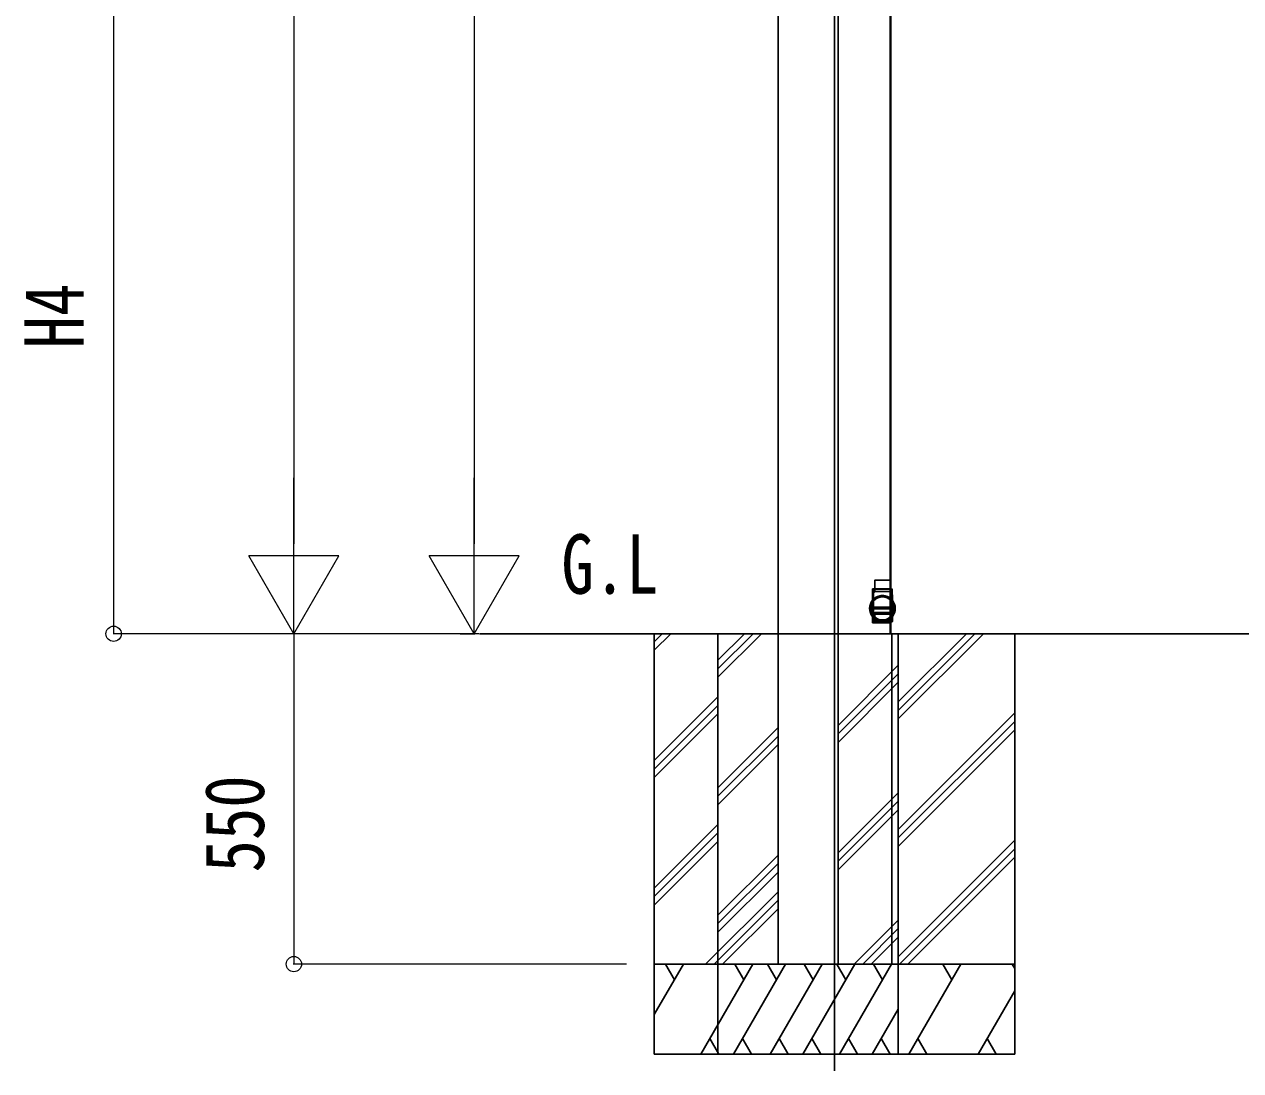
# Model space of a CAD drawing. Units: millimetres, scale not verified. Extents: x -12615 to 12615, y -8910 to 8910.
# Drawn here: x -2994 to -970, y -5302 to -3560 of the extents above; entities that cross this region are included whole.
import ezdxf
from ezdxf.enums import TextEntityAlignment as Align

# ---------------------------------------------------------------- set-up
doc = ezdxf.new("R2010")
doc.units = ezdxf.units.MM
doc.header["$LTSCALE"] = 30
for name, color, linetype in [('0-2_USER1', 3, 'Continuous'), ('0-3_YKK_11', 7, 'Continuous'), ('0-4_YKK_12', 2, 'Continuous'), ('0-6_YKK_A1', 4, 'Continuous')]:
    doc.layers.add(name, color=color, linetype=linetype)
doc.layers.add('0-7_YKK_D', color=6, linetype='Continuous', lineweight=18)
doc.styles.add('ＭＳ ゴシック', font='')
doc.styles.get('ＭＳ ゴシック').set_extended_font_data('MS Gothic')

msp = doc.modelspace()

# ---------------------------------------------------------------- linework, layer by layer
at = {"layer": '0-3_YKK_11'}
msp.add_line((-1345.72, -4575), (-1345.72, -5275), dxfattribs=at)
at = {"layer": '0-4_YKK_12'}
msp.add_line((-1645.72, -1849.5), (-1645.72, -5302.48), dxfattribs=at)
at = {"layer": '0-6_YKK_A1'}
for p, q in [((-1739.72, -4575), (-1739.72, -1856.83)), ((-1553.02, -4575), (-1553.02, -2058.4)), ((-1551.72, -4575), (-1551.72, -2376.45)), ((-1578.62, -4486), (-1578.62, -4505)), ((-1553.62, -4485.5), (-1578.12, -4485.5)), ((-1553.12, -4486), (-1553.12, -4505)), ((-1581.52, -4500), (-1582.52, -4500)), ((-1582.52, -4500), (-1582.52, -4557)), ((-1582.52, -4500), (-1581.52, -4500)), ((-1553.12, -4500), (-1582.52, -4500)), ((-1581.24, -4500.8), (-1581.39, -4518.09)), ((-1581.24, -4500.8), (-1581.24, -4500.5)), ((-1581.24, -4500.5), (-1581.24, -4500.8)), ((-1581.24, -4500.5), (-1550.5, -4500.5)), ((-1580.62, -4517.31), (-1580.62, -4500.5)), ((-1580.62, -4500.5), (-1551.12, -4500.5)), ((-1580.62, -4500.5), (-1580.62, -4531)), ((-1579.12, -4505.5), (-1580.62, -4505.5)), ((-1580.62, -4505.5), (-1580.62, -4540.16)), ((-1580.62, -4505.5), (-1580.62, -4517.31)), ((-1580.62, -4530.5), (-1580.62, -4505.5)), ((-1580.62, -4520.23), (-1580.62, -4505.5)), ((-1580.52, -4504.5), (-1580.11, -4504.5)), ((-1580.11, -4504.5), (-1575.47, -4504.5)), ((-1579.22, -4504.5), (-1579.52, -4504.5)), ((-1575.93, -4504.5), (-1576.15, -4504.5)), ((-1575.22, -4504.5), (-1575.47, -4504.5)), ((-1575.47, -4504.5), (-1575.22, -4504.5)), ((-1574.9, -4504.5), (-1575.11, -4504.5)), ((-1572.98, -4504.5), (-1572.8, -4504.5)), ((-1572.8, -4504.5), (-1572.25, -4504.5)), ((-1572.25, -4504.5), (-1572.06, -4504.5)), ((-1569.93, -4504.5), (-1570.15, -4504.5)), ((-1568.9, -4504.5), (-1569.11, -4504.5)), ((-1568.37, -4511.54), (-1568.37, -4513.56)), ((-1564.62, -4504.5), (-1565.52, -4504.5)), ((-1564.62, -4504.5), (-1565.52, -4504.5)), ((-1561.92, -4504.5), (-1565.22, -4504.5)), ((-1563.37, -4513.56), (-1563.37, -4511.55)), ((-1562.51, -4504.5), (-1562.66, -4504.5)), ((-1561.92, -4504.5), (-1561.62, -4504.5)), ((-1561.62, -4500), (-1561.32, -4500)), ((-1561.32, -4500), (-1561.02, -4500)), ((-1560.82, -4500), (-1560.32, -4500)), ((-1560.32, -4500), (-1560.02, -4500)), ((-1554.12, -4500), (-1553.82, -4500)), ((-1553.82, -4500), (-1553.52, -4500)), ((-1553.52, -4500), (-1553.82, -4500)), ((-1553.12, -4500), (-1553.52, -4500)), ((-1552.82, -4500), (-1553.12, -4500)), ((-1553.12, -4500), (-1552.82, -4500)), ((-1553.02, -4504.5), (-1552.72, -4504.5)), ((-1552.72, -4504.5), (-1553.02, -4504.5)), ((-1553.02, -4504.5), (-1552.72, -4504.5)), ((-1552.72, -4504.5), (-1553.02, -4504.5)), ((-1552.72, -4504.5), (-1552.42, -4504.5)), ((-1551.12, -4505.5), (-1552.62, -4505.5)), ((-1551.52, -4504.5), (-1551.82, -4504.5)), ((-1551.82, -4504.5), (-1551.52, -4504.5)), ((-1551.12, -4517.31), (-1551.12, -4500.5)), ((-1551.12, -4500.5), (-1551.12, -4531)), ((-1551.12, -4505.5), (-1551.12, -4540.16)), ((-1551.12, -4520.23), (-1551.12, -4505.5)), ((-1551.12, -4505.5), (-1551.12, -4517.31)), ((-1550.5, -4500.8), (-1550.5, -4500.5)), ((-1550.5, -4500.5), (-1550.5, -4500.8)), ((-1550.35, -4518.09), (-1550.5, -4500.8)), ((-1587.22, -4532.75), (-1582.52, -4532.75)), ((-1582.52, -4532.75), (-1582.33, -4554.7)), ((-1582.4, -4546.26), (-1582.52, -4532.75)), ((-1582.52, -4532.75), (-1581.52, -4532.75)), ((-1582.4, -4519.21), (-1582.4, -4519.24)), ((-1580.62, -4545.27), (-1580.62, -4520.23)), ((-1551.12, -4530.5), (-1580.62, -4530.5)), ((-1580.62, -4530.5), (-1580.62, -4531)), ((-1580.62, -4531), (-1551.12, -4531)), ((-1551.12, -4533.5), (-1580.62, -4533.5)), ((-1580.62, -4555), (-1580.62, -4533.5)), ((-1568.37, -4531), (-1568.37, -4533.5)), ((-1568.37, -4531), (-1563.37, -4531)), ((-1568.35, -4533.5), (-1563.39, -4533.5)), ((-1563.37, -4533.5), (-1563.37, -4531)), ((-1551.12, -4520.23), (-1551.12, -4545.27)), ((-1551.12, -4533.5), (-1551.12, -4555)), ((-1550.22, -4532.75), (-1550.41, -4554.7)), ((-1550.22, -4532.75), (-1549.22, -4532.75)), ((-1549.41, -4554.7), (-1549.22, -4532.75)), ((-1549.22, -4532.75), (-1549.34, -4519.24)), ((-1549.34, -4546.26), (-1549.22, -4532.75)), ((-1549.22, -4532.75), (-1544.52, -4532.75)), ((-1582.4, -4546.29), (-1582.4, -4546.26)), ((-1582.33, -4554.7), (-1582.4, -4546.29)), ((-1581.33, -4555), (-1581.33, -4554.7)), ((-1581.33, -4554.7), (-1581.33, -4555)), ((-1580.62, -4552.06), (-1580.62, -4540.16)), ((-1578.62, -4542.3), (-1580.62, -4542.3)), ((-1580.62, -4542.3), (-1580.62, -4555)), ((-1580.62, -4545.27), (-1580.62, -4552.06)), ((-1580.62, -4554.65), (-1580.62, -4548.19)), ((-1580.62, -4555), (-1580.62, -4548.19)), ((-1551.12, -4555), (-1580.62, -4555)), ((-1578.62, -4555), (-1580.62, -4555)), ((-1580.61, -4540.25), (-1578.62, -4540.25)), ((-1578.62, -4539.93), (-1578.62, -4539.43)), ((-1578.62, -4542.39), (-1578.62, -4542.3)), ((-1578.62, -4542.3), (-1578.62, -4555)), ((-1578.62, -4542.39), (-1553.12, -4542.39)), ((-1578.62, -4555), (-1578.62, -4542.39)), ((-1578.62, -4551.84), (-1569.01, -4551.84)), ((-1578.62, -4555), (-1553.12, -4555)), ((-1553.12, -4539.43), (-1553.12, -4539.93)), ((-1553.12, -4540.74), (-1553.12, -4540.25)), ((-1553.12, -4542.3), (-1553.12, -4555)), ((-1551.12, -4542.3), (-1553.12, -4542.3)), ((-1553.12, -4542.39), (-1553.12, -4542.3)), ((-1553.12, -4555), (-1553.12, -4542.39)), ((-1553.12, -4552.66), (-1553.12, -4551.84)), ((-1551.12, -4555), (-1553.12, -4555)), ((-1551.12, -4542.3), (-1551.12, -4555)), ((-1551.12, -4548.19), (-1551.12, -4555)), ((-1550.41, -4554.7), (-1550.35, -4547.41)), ((-1550.41, -4555), (-1550.41, -4554.7)), ((-1550.41, -4554.7), (-1550.41, -4555)), ((-1550.41, -4555), (-1549.71, -4555)), ((-1549.34, -4546.29), (-1549.41, -4554.7)), ((-1549.34, -4546.29), (-1549.34, -4546.26)), ((-2236.9, -4575), (423.02, -4575)), ((-1945.72, -4575), (-1945.72, -5275)), ((-1945.72, -4602.38), (-1918.34, -4575)), ((-1945.72, -4588.24), (-1932.48, -4575)), ((-1839.72, -4575), (-1839.72, -5275)), ((-1839.72, -4619.18), (-1795.54, -4575)), ((-1839.72, -4633.32), (-1781.4, -4575)), ((-1839.72, -4647.46), (-1767.26, -4575)), ((-1739.72, -4575), (-1739.72, -5125)), ((-1582.52, -4557), (-1581.52, -4557)), ((-1581.52, -4557), (-1582.52, -4557)), ((-1582.52, -4557), (-1553.12, -4557)), ((-1581.52, -4557), (-1561.62, -4557)), ((-1561.62, -4557), (-1561.32, -4557)), ((-1561.32, -4557), (-1561.62, -4557)), ((-1561.32, -4557), (-1561.02, -4557)), ((-1561.02, -4557), (-1561.32, -4557)), ((-1561.02, -4557), (-1560.82, -4557)), ((-1560.82, -4557), (-1560.32, -4557)), ((-1560.32, -4557), (-1560.82, -4557)), ((-1560.32, -4557), (-1560.02, -4557)), ((-1560.02, -4557), (-1560.32, -4557)), ((-1560.02, -4557), (-1554.12, -4557)), ((-1554.12, -4557), (-1553.82, -4557)), ((-1553.82, -4557), (-1554.12, -4557)), ((-1553.52, -4557), (-1553.82, -4557)), ((-1553.82, -4557), (-1553.52, -4557)), ((-1553.12, -4557), (-1553.52, -4557)), ((-1550.11, -4575), (-1550.11, -5125)), ((-1539.72, -4716.88), (-1397.84, -4575)), ((-1539.72, -4702.74), (-1411.98, -4575)), ((-1539.72, -4688.6), (-1426.12, -4575)), ((-1539.72, -4575), (-1539.72, -5275)), ((-1639.72, -4727.54), (-1539.72, -4627.55)), ((-1639.72, -4741.69), (-1539.72, -4641.69)), ((-1639.72, -4755.83), (-1539.72, -4655.83)), ((-1945.72, -4786.23), (-1839.72, -4680.23)), ((-1945.72, -4800.37), (-1839.72, -4694.37)), ((-1945.72, -4814.51), (-1839.72, -4708.51)), ((-1539.72, -4900.73), (-1345.72, -4706.73)), ((-1839.72, -4831.31), (-1739.72, -4731.31)), ((-1539.72, -4914.87), (-1345.72, -4720.87)), ((-1539.72, -4929.01), (-1345.72, -4735.01)), ((-1839.72, -4845.45), (-1739.72, -4745.45)), ((-1839.72, -4859.59), (-1739.72, -4759.59)), ((-1639.72, -4939.68), (-1539.72, -4839.68)), ((-1639.72, -4953.82), (-1539.72, -4853.82)), ((-1639.72, -4967.96), (-1539.72, -4867.96)), ((-1945.72, -4998.36), (-1839.72, -4892.36)), ((-1945.72, -5012.5), (-1839.72, -4906.5)), ((-1539.72, -5112.86), (-1345.72, -4918.86)), ((-1945.72, -5026.64), (-1839.72, -4920.64)), ((-1537.72, -5125), (-1345.72, -4933)), ((-1839.72, -5043.44), (-1739.72, -4943.44)), ((-1839.72, -5057.58), (-1739.72, -4957.58)), ((-1523.58, -5125), (-1345.72, -4947.14)), ((-1839.72, -5071.73), (-1739.72, -4971.73)), ((-1860.23, -5125), (-1739.72, -5004.49)), ((-1846.09, -5125), (-1739.72, -5018.63)), ((-1831.95, -5125), (-1739.72, -5032.78)), ((-1612.91, -5125), (-1539.72, -5051.81)), ((-1598.77, -5125), (-1539.72, -5065.95)), ((-1584.63, -5125), (-1539.72, -5080.09)), ((-1345.72, -5125), (-1945.72, -5125)), ((-1945.72, -5208.83), (-1897.32, -5125)), ((-1912.32, -5150.98), (-1927.32, -5125)), ((-1868.46, -5275), (-1781.85, -5125)), ((-1539.72, -5125), (-1839.72, -5125)), ((-1814.04, -5275), (-1727.43, -5125)), ((-1796.85, -5150.98), (-1811.86, -5125)), ((-1742.43, -5150.98), (-1757.43, -5125)), ((-1752.99, -5275), (-1666.38, -5125)), ((-1739.72, -5125), (-1553.02, -5125)), ((-1639.72, -5125), (-1739.72, -5125)), ((-1698.57, -5275), (-1611.96, -5125)), ((-1681.38, -5150.98), (-1696.38, -5125)), ((-1626.96, -5150.98), (-1641.96, -5125)), ((-1637.52, -5275), (-1550.91, -5125)), ((-1565.91, -5150.98), (-1580.91, -5125)), ((-1551.86, -5125), (-1551.86, -5125)), ((-1522.05, -5275), (-1435.44, -5125)), ((-1450.44, -5150.98), (-1465.44, -5125)), ((-1349.97, -5125), (-1345.72, -5132.36)), ((-1406.58, -5275), (-1345.72, -5169.6)), ((-1583.1, -5275), (-1539.72, -5199.87)), ((-1853.46, -5249.02), (-1838.46, -5275)), ((-1799.04, -5249.02), (-1784.04, -5275)), ((-1737.99, -5249.02), (-1722.99, -5275)), ((-1683.57, -5249.02), (-1668.57, -5275)), ((-1622.52, -5249.02), (-1607.52, -5275)), ((-1568.1, -5249.02), (-1553.1, -5275)), ((-1507.05, -5249.02), (-1492.05, -5275)), ((-1391.58, -5249.02), (-1376.58, -5275)), ((-1945.72, -5275), (-1345.72, -5275)), ((-1839.72, -5275), (-1539.72, -5275))]:
    msp.add_line(p, q, dxfattribs=at)
for points in [[(-1739.72, -1852), (-1739.72, -4575), (-1739.72, -5125)], [(-1639.72, -1852), (-1639.72, -4575), (-1639.72, -5125)], [(-1582.4, -4519.21), (-1582.24, -4500.8), (-1582.52, -4532.75), (-1582.4, -4519.24)], [(-1581.24, -4500.5), (-1581.94, -4500.5), (-1581.24, -4500.5)], [(-1553.82, -4500), (-1554.12, -4500), (-1560.02, -4500), (-1560.32, -4500), (-1560.82, -4500), (-1561.02, -4500), (-1561.32, -4500), (-1561.62, -4500), (-1581.52, -4500)], [(-1581.52, -4532.75), (-1581.24, -4500.8), (-1550.5, -4500.8), (-1550.22, -4532.75)], [(-1564.62, -4504.5), (-1562.66, -4504.5), (-1562.51, -4504.5), (-1553.02, -4504.5), (-1552.72, -4504.5), (-1553.02, -4504.5), (-1572.06, -4504.5), (-1572.25, -4504.5), (-1572.8, -4504.5), (-1572.98, -4504.5), (-1580.02, -4504.5), (-1580.52, -4504.5)], [(-1580.11, -4504.5), (-1580.52, -4504.5), (-1580.02, -4504.5)], [(-1579.52, -4504.5), (-1579.27, -4504.5), (-1574.64, -4504.5), (-1574.22, -4504.5), (-1574.64, -4504.5)], [(-1579.27, -4504.5), (-1579.52, -4504.5), (-1579.22, -4504.5), (-1576.15, -4504.5), (-1575.93, -4504.5), (-1575.11, -4504.5), (-1574.9, -4504.5), (-1570.15, -4504.5), (-1569.93, -4504.5), (-1569.11, -4504.5), (-1568.9, -4504.5), (-1553.02, -4504.5)], [(-1561.32, -4504.5), (-1561.62, -4504.5), (-1561.92, -4504.5)], [(-1561.62, -4504.5), (-1561.32, -4504.5), (-1553.02, -4504.5), (-1552.72, -4504.5), (-1553.02, -4504.5)], [(-1552.82, -4500), (-1553.12, -4500), (-1552.82, -4500)], [(-1551.82, -4504.5), (-1552.42, -4504.5), (-1552.72, -4504.5)], [(-1551.12, -4531), (-1551.12, -4530.5), (-1551.12, -4505.5)], [(-1550.5, -4500.5), (-1549.8, -4500.5), (-1550.5, -4500.5)], [(-1549.22, -4532.75), (-1549.5, -4500.8), (-1549.34, -4519.21), (-1549.34, -4519.24)], [(-1581.33, -4554.7), (-1581.52, -4532.75), (-1550.22, -4532.75)], [(-1581.33, -4555), (-1582.03, -4555), (-1581.33, -4555)], [(-1581.39, -4547.41), (-1581.33, -4554.7), (-1550.41, -4554.7)], [(-1549.71, -4555), (-1550.41, -4555), (-1581.33, -4555)], [(-1551.12, -4554.65), (-1580.62, -4554.65), (-1580.62, -4542.3)], [(-1578.62, -4540.74), (-1580.12, -4540.74), (-1580.12, -4552.66)], [(-1578.62, -4552.66), (-1580.12, -4552.66), (-1580.12, -4545.84)], [(-1578.62, -4539.43), (-1553.12, -4539.43), (-1553.12, -4540.25), (-1551.13, -4540.25)], [(-1578.62, -4539.43), (-1578.62, -4540.25), (-1578.62, -4540.74), (-1578.62, -4552.66)], [(-1553.12, -4551.84), (-1553.12, -4539.93), (-1578.62, -4539.93)], [(-1578.62, -4552.66), (-1578.62, -4551.84), (-1578.62, -4539.93)], [(-1569.01, -4551.84), (-1562.74, -4551.84), (-1553.12, -4551.84)], [(-1551.62, -4552.66), (-1551.62, -4540.74), (-1553.12, -4540.74), (-1553.12, -4552.66)], [(-1551.62, -4545.84), (-1551.62, -4552.66), (-1553.12, -4552.66)], [(-1551.12, -4540.16), (-1551.12, -4552.06), (-1551.12, -4545.27)], [(-1551.12, -4548.19), (-1551.12, -4554.65), (-1551.12, -4542.3)], [(-1552.82, -4557), (-1553.12, -4557), (-1552.82, -4557)], [(-1552.82, -4557), (-1553.12, -4557), (-1552.82, -4557)]]:
    msp.add_lwpolyline(points, dxfattribs=at)
for points in [[(-1563.37, -4511.55), (-1563.51, -4511.53), (-1563.91, -4511.49), (-1564.54, -4511.44), (-1565.32, -4511.41), (-1566.15, -4511.4), (-1566.95, -4511.43), (-1567.64, -4511.47), (-1568.12, -4511.52), (-1568.36, -4511.55), (-1568.31, -4511.54), (-1567.99, -4511.51), (-1567.44, -4511.46), (-1566.7, -4511.42), (-1565.87, -4511.4), (-1565.05, -4511.42), (-1564.32, -4511.46), (-1563.76, -4511.5), (-1563.44, -4511.54)], [(-1563.37, -4513.56), (-1563.51, -4513.54), (-1563.91, -4513.5), (-1564.54, -4513.45), (-1565.31, -4513.41), (-1566.15, -4513.4), (-1566.95, -4513.43), (-1567.63, -4513.48), (-1568.12, -4513.53), (-1568.36, -4513.56), (-1568.31, -4513.55), (-1567.99, -4513.52), (-1567.44, -4513.46), (-1566.71, -4513.42), (-1565.88, -4513.4), (-1565.06, -4513.42), (-1564.32, -4513.46), (-1563.76, -4513.52), (-1563.44, -4513.55)]]:
    msp.add_lwpolyline(points, close=True, dxfattribs=at)
for radius in [21.01, 20.71, 19.35]:
    msp.add_circle((-1565.87, -4532.75), radius, dxfattribs=at)
for centre, radius, start, end in [((-1578.12, -4486), 0.5, 90, 180), ((-1578.12, -4486), 0.5, 90, 180), ((-1578.12, -4486), 0.5, 90, 180), ((-1578.12, -4486), 0.5, 90, 180), ((-1553.62, -4486), 0.5, 0, 90), ((-1553.62, -4486), 0.5, 0, 90), ((-1553.62, -4486), 0.5, 0, 90), ((-1553.62, -4486), 0.5, 0, 90), ((-1581.94, -4500.8), 0.3, 90, 179.5), ((-1581.94, -4500.8), 0.3, 90, 179.5), ((-1565.87, -4532.75), 21.35, 43.36205, 136.63795), ((-1565.87, -4532.75), 21.35, 46.30126, 133.69874), ((-1565.87, -4532.75), 21.35, 46.30126, 133.69874), ((-1565.87, -4532.75), 19.35, 40.33493, 139.66507), ((-1579.12, -4505), 0.5, 270, 0), ((-1579.12, -4505), 0.5, 270, 0), ((-1579.12, -4505), 0.5, 270, 0), ((-1579.12, -4505), 0.5, 270, 0), ((-1552.62, -4505), 0.5, 180, 270), ((-1552.62, -4505), 0.5, 180, 270), ((-1552.62, -4505), 0.5, 180, 270), ((-1552.62, -4505), 0.5, 180, 270), ((-1549.8, -4500.8), 0.3, 0.5, 90), ((-1549.8, -4500.8), 0.3, 0.5, 90), ((-1565.87, -4532.75), 21.35, 140.74511, 179.99127), ((-1565.87, -4532.75), 21.35, 180.00873, 219.25489), ((-1565.87, -4532.75), 19.35, 139.66507, 220.33493), ((-1594.7, -4507.12), 17.24, 315.49151, 320.50828), ((-1565.87, -4532.75), 19.35, 319.66507, 40.33493), ((-1571.08, -4537.77), 28.59, 40.48787, 43.51234), ((-1565.87, -4532.75), 21.35, 0.00873, 39.25489), ((-1565.87, -4532.75), 21.35, 320.74511, 359.99127), ((-1560.66, -4527.73), 28.59, 220.48787, 223.51234), ((-1582.03, -4554.7), 0.3, 180.5, 270), ((-1582.03, -4554.7), 0.3, 180.5, 270), ((-1565.87, -4532.75), 21.35, 223.36205, 316.63795), ((-1565.87, -4532.75), 19.35, 220.33493, 222.57146), ((-1565.87, -4532.75), 21.35, 226.30126, 313.69874), ((-1565.87, -4532.75), 21.35, 226.30126, 313.69874), ((-1565.87, -4532.75), 19.35, 222.57146, 260.67495), ((-1565.87, -4532.75), 19.35, 260.67495, 279.32505), ((-1565.87, -4532.75), 19.35, 279.32505, 317.42854), ((-1565.87, -4532.75), 19.35, 317.42854, 319.66507), ((-1537.05, -4558.38), 17.24, 135.49151, 140.50828), ((-1549.71, -4554.7), 0.3, 270, 359.5), ((-1549.71, -4554.7), 0.3, 270, 359.5)]:
    msp.add_arc(centre, radius, start, end, dxfattribs=at)
for centre, major_axis, ratio, start_param, end_param in [((-1581.24, -4500.8), (1, 0), 0.002618, 1.5708565, 3.1415767), ((-1581.24, -4500.8), (1, 0), 0.002618, 1.5708565, 3.1415767), ((-1550.5, -4500.8), (1, 0), 0.002618, 0.000016, 1.5707362), ((-1550.5, -4500.8), (1, 0), 0.002618, 0.000016, 1.5707362), ((-1581.33, -4554.7), (1, 0), 0.002618, 3.1416086, 4.7123288), ((-1581.33, -4554.7), (1, 0), 0.002618, 3.1416086, 4.7123288), ((-1580.12, -4540.16), (0, 0.508), 0.984808, 1.5707963, 1.7453293), ((-1580.12, -4552.06), (0, 0.596), 0.8391, 1.5707963, 3.1415927), ((-1580.12, -4540.25), (-0.383, 0.383), 0.8391, 0.8726646, 2.268928), ((-1551.62, -4540.25), (0.383, 0.383), 0.8391, 4.0142573, 5.4105207), ((-1551.62, -4552.06), (0, 0.596), 0.8391, 3.1415927, 4.712389), ((-1551.62, -4540.16), (0, -0.508), 0.984808, 1.3962634, 1.5707963), ((-1550.41, -4554.7), (1, 0), 0.002618, 4.7124491, 6.2831693), ((-1550.41, -4554.7), (1, 0), 0.002618, 4.7124491, 6.2831693)]:
    msp.add_ellipse(centre, major_axis=major_axis, ratio=ratio, start_param=start_param, end_param=end_param, dxfattribs=at)
at = {"layer": '0-7_YKK_D', "color": 1}
for p, q in [((-2545.72, -2002), (-2545.72, -4425)), ((-2245.72, -2225), (-2245.72, -4425)), ((-2545.72, -4575), (-2545.72, -4315.19)), ((-2245.72, -4575), (-2245.72, -4315.19)), ((-2545.72, -4575), (-2620.72, -4445.1)), ((-2470.72, -4445.1), (-2620.72, -4445.1)), ((-2545.72, -4575), (-2470.72, -4445.1)), ((-2245.72, -4575), (-2320.72, -4445.1)), ((-2170.72, -4445.1), (-2320.72, -4445.1)), ((-2245.72, -4575), (-2170.72, -4445.1)), ((-2545.39, -4575), (-2544.72, -4575)), ((-2268.68, -4575), (-2244.72, -4575))]:
    msp.add_line(p, q, dxfattribs=at)
at = {"layer": '0-7_YKK_D'}
for p, q in [((-2845.72, -3517.4), (-2845.72, -4575)), ((-2237.9, -4575), (-2846.72, -4575)), ((-2545.72, -4575), (-2545.72, -5125)), ((-2545.39, -4575), (-2544.72, -4575)), ((-1991.73, -5125), (-2546.72, -5125))]:
    msp.add_line(p, q, dxfattribs=at)
for centre in [(-2845.72, -4575), (-2545.72, -5125)]:
    msp.add_circle(centre, 12.75, dxfattribs=at)

# ---------------------------------------------------------------- texts
at = {"layer": '0-2_USER1', "style": 'ＭＳ ゴシック', "width": 0.8}
msp.add_text('G.L', height=98.97, dxfattribs=at).set_placement((-2100.32, -4538), align=Align.BOTTOM_LEFT)
at = {"layer": '0-7_YKK_D', "style": 'ＭＳ ゴシック', "width": 0.8}
for s, p in [('H4', (-2865.72, -4099.9)), ('550', (-2565.72, -4972.4))]:
    msp.add_text(s, height=98.97, rotation=90, dxfattribs=at).set_placement(p, align=Align.BOTTOM_LEFT)

doc.saveas('drawing.dxf')
